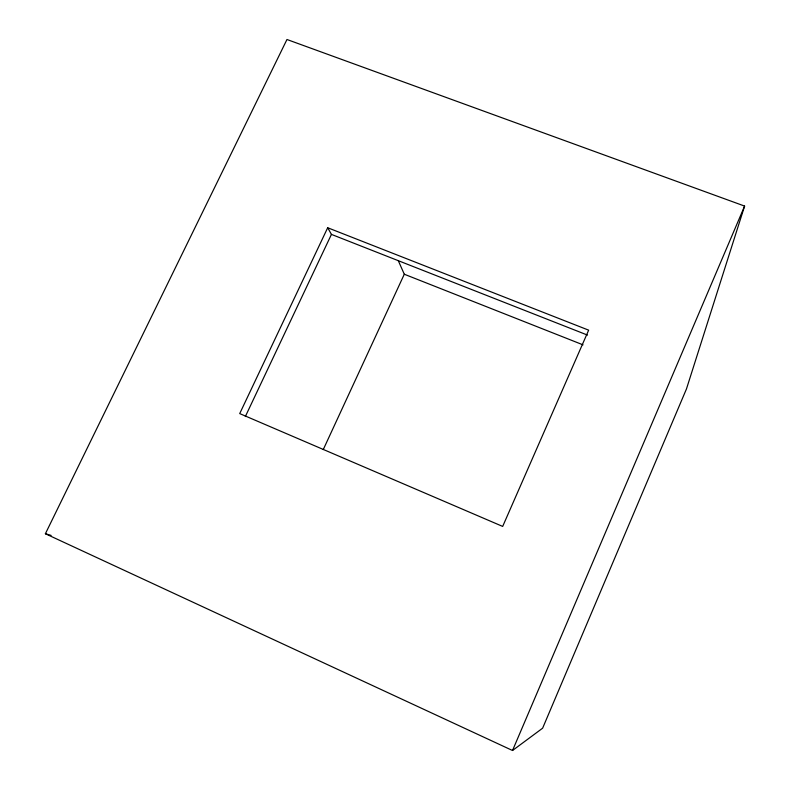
<?xml version="1.0" encoding="UTF-8"?>
<svg xmlns="http://www.w3.org/2000/svg" width="790" height="790" viewBox="0 0 790 790"><rect width="100%" height="100%" fill="white"/><g stroke="black" fill="none" stroke-linecap="round" stroke-linejoin="round"><path stroke-width="1.19" d="M744.605 206.081L686.461 388.957L542.621 728.192L512.522 750.5L45.395 533.734L286.968 39.5L744.605 206.081L512.522 750.5M323.268 449.559L404.292 274.229L398.298 260.69M327.692 227.747L239.716 413.595L502.677 526.426L588.659 330.161L327.692 227.747L331.435 234.393L587.523 335.098M245.335 416.557L331.435 234.393M45.395 533.734L51.113 535.413M404.292 274.229L583.03 344.845"/></g></svg>
